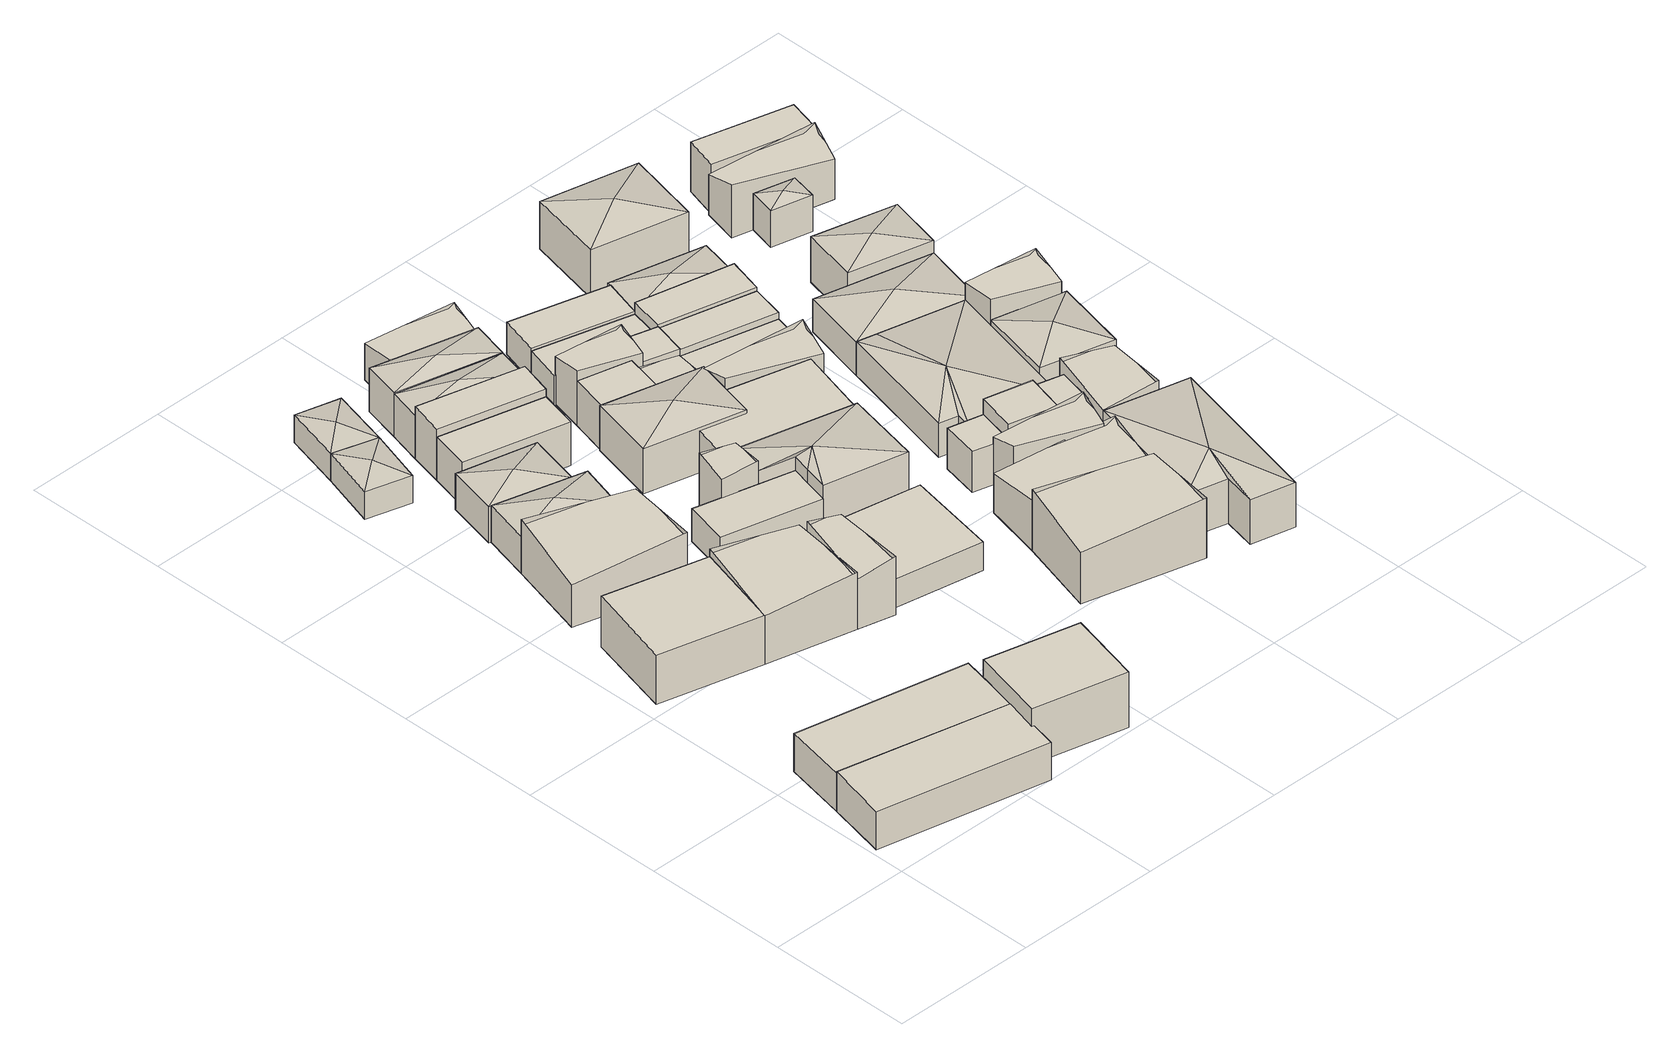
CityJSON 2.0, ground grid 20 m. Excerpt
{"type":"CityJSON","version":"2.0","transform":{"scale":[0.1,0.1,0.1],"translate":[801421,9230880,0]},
"CityObjects":{
"building1":{"type":"Building","attributes":{"Building Type":"Residential","Roof Shape":"shed","Roof Material":"Concrete Aluminum Tile","Roof Material Code":2,"Roof Direction":"northwest","Building Height":5.36,"Roof Slope":18,"Footprint Area":199.01,"Solar PV Capacity Low":24.92,"Solar PV Capacity High":32.73,"Solar Annual Energy Low":35931,"Solar Annual Energy High":47354,"Suitable PV Area":148.76},"geometry":[{"type":"MultiSurface","lod":"2.2","boundaries":[[[0,1,2,3]],[[3,2,4,5]],[[2,1,6,4]],[[1,0,7,6]],[[0,3,5,7]],[[5,4,6,7]]]}]},
"building2":{"type":"Building","attributes":{"Building Type":"Residential","Roof Shape":"flat","Roof Material":"Concrete Aluminum Tile","Roof Material Code":2,"Roof Direction":"northwest","Building Height":5.52,"Roof Slope":9,"Footprint Area":212.8,"Solar PV Capacity Low":26.64,"Solar PV Capacity High":34.99,"Solar Annual Energy Low":38419,"Solar Annual Energy High":50633,"Suitable PV Area":159.06},"geometry":[{"type":"MultiSurface","lod":"2.2","boundaries":[[[3,2,8,9]],[[9,8,10,11]],[[8,2,12,10]],[[2,3,13,12]],[[3,9,11,13]],[[11,10,12,13]]]}]},
"building3":{"type":"Building","attributes":{"Building Type":"Residential","Roof Shape":"shed","Roof Material":"Concrete Aluminum Tile","Roof Material Code":2,"Roof Direction":"northwest","Building Height":7.08,"Roof Slope":10.8,"Footprint Area":179.9,"Solar PV Capacity Low":22.52,"Solar PV Capacity High":29.58,"Solar Annual Energy Low":32480,"Solar Annual Energy High":42806,"Suitable PV Area":134.48},"geometry":[{"type":"MultiSurface","lod":"2.2","boundaries":[[[14,15,16,17]],[[17,16,18,19]],[[16,15,20,18]],[[15,14,21,20]],[[14,17,19,21]],[[19,18,20,21]]]}]},
"building4":{"type":"Building","attributes":{"Building Type":"Residential","Roof Shape":"gable","Roof Material":"Concrete Glazed Tile","Roof Material Code":1,"Roof Direction":"northwest","Building Height":6.24,"Roof Slope":34,"Footprint Area":177.26,"Solar PV Capacity Low":22.19,"Solar PV Capacity High":29.15,"Solar Annual Energy Low":32003,"Solar Annual Energy High":42178,"Suitable PV Area":132.5},"geometry":[{"type":"MultiSurface","lod":"2.2","boundaries":[[[22,23,24,25]],[[25,24,26,27]],[[24,23,28,26]],[[23,22,29,28]],[[22,25,27,29]],[[27,26,28,29]]]}]},
"building5":{"type":"Building","attributes":{"Building Type":"Residential","Roof Shape":"flat","Roof Material":"Concrete Aluminum Tile","Roof Material Code":2,"Roof Direction":"northwest","Building Height":7.95,"Roof Slope":13.3,"Footprint Area":140.02,"Solar PV Capacity Low":17.53,"Solar PV Capacity High":23.03,"Solar Annual Energy Low":25279,"Solar Annual Energy High":33316,"Suitable PV Area":104.66},"geometry":[{"type":"MultiSurface","lod":"2.2","boundaries":[[[30,31,32,33]],[[33,32,34,35]],[[32,31,36,34]],[[31,30,37,36]],[[30,33,35,37]],[[35,34,36,37]]]}]},
"building6":{"type":"Building","attributes":{"Building Type":"Residential","Roof Shape":"hip","Roof Material":"Concrete Glazed Tile","Roof Material Code":1,"Roof Direction":"northwest","Building Height":4,"Roof Slope":20,"Footprint Area":50.64,"Solar PV Capacity Low":6.34,"Solar PV Capacity High":8.33,"Solar Annual Energy Low":9144,"Solar Annual Energy High":12050,"Suitable PV Area":37.86},"geometry":[{"type":"MultiSurface","lod":"2.2","boundaries":[[[38,39,40,41]],[[41,40,42,43]],[[40,39,44,42]],[[39,38,45,44]],[[38,41,43,45]],[[43,42,46]],[[42,44,46]],[[44,45,46]],[[45,43,46]]]}]},
"building7":{"type":"Building","attributes":{"Building Type":"Residential","Roof Shape":"gable","Roof Material":"Concrete Aluminum Tile","Roof Material Code":2,"Roof Direction":"northwest","Building Height":6.98,"Roof Slope":27.9,"Footprint Area":150.54,"Solar PV Capacity Low":18.85,"Solar PV Capacity High":24.76,"Solar Annual Energy Low":27180,"Solar Annual Energy High":35820,"Suitable PV Area":112.53},"geometry":[{"type":"MultiSurface","lod":"2.2","boundaries":[[[47,17,16,48]],[[48,16,49,50]],[[16,17,51,49]],[[17,47,52,51]],[[47,48,50,52]],[[50,49,51,52]]]}]},
"building8":{"type":"Building","attributes":{"Building Type":"Residential","Roof Shape":"hip","Roof Material":"Concrete Aluminum Tile","Roof Material Code":2,"Roof Direction":"northwest","Building Height":5.29,"Roof Slope":27.6,"Footprint Area":85.14,"Solar PV Capacity Low":10.66,"Solar PV Capacity High":14,"Solar Annual Energy Low":15371,"Solar Annual Energy High":20258,"Suitable PV Area":63.64},"geometry":[{"type":"MultiSurface","lod":"2.2","boundaries":[[[53,54,23,55]],[[55,23,56,57]],[[23,54,58,56]],[[54,53,59,58]],[[53,55,57,59]],[[57,56,60]],[[56,58,60]],[[58,59,60]],[[59,57,60]]]}]},
"building9":{"type":"Building","attributes":{"Building Type":"Residential","Roof Shape":"hip","Roof Material":"Concrete Glazed Tile","Roof Material Code":1,"Roof Direction":"northwest","Building Height":4.03,"Roof Slope":20.4,"Footprint Area":52.55,"Solar PV Capacity Low":6.58,"Solar PV Capacity High":8.64,"Solar Annual Energy Low":9488,"Solar Annual Energy High":12505,"Suitable PV Area":39.28},"geometry":[{"type":"MultiSurface","lod":"2.2","boundaries":[[[61,41,40,62]],[[62,40,42,63]],[[40,41,43,42]],[[41,61,64,43]],[[61,62,63,64]],[[63,42,65]],[[42,43,65]],[[43,64,65]],[[64,63,65]]]}]},
"building10":{"type":"Building","attributes":{"Building Type":"Residential","Roof Shape":"hip","Roof Material":"Concrete Aluminum Tile","Roof Material Code":2,"Roof Direction":"northwest","Building Height":5.16,"Roof Slope":29.7,"Footprint Area":82.76,"Solar PV Capacity Low":10.36,"Solar PV Capacity High":13.61,"Solar Annual Energy Low":14941,"Solar Annual Energy High":19691,"Suitable PV Area":61.86},"geometry":[{"type":"MultiSurface","lod":"2.2","boundaries":[[[66,67,68,69]],[[69,68,70,71]],[[68,67,72,70]],[[67,66,73,72]],[[66,69,71,73]],[[71,70,74]],[[70,72,74]],[[72,73,74]],[[73,71,74]]]}]},
"building11":{"type":"Building","attributes":{"Building Type":"Residential","Roof Shape":"gable","Roof Material":"Concrete Aluminum Tile","Roof Material Code":2,"Roof Direction":"northwest","Building Height":7.21,"Roof Slope":30.2,"Footprint Area":55.38,"Solar PV Capacity Low":6.93,"Solar PV Capacity High":9.11,"Solar Annual Energy Low":9998,"Solar Annual Energy High":13176,"Suitable PV Area":41.39},"geometry":[{"type":"MultiSurface","lod":"2.2","boundaries":[[[75,76,48,77]],[[77,48,78,79]],[[48,76,80,78]],[[76,75,81,80]],[[75,77,79,81]],[[79,78,80,81]]]}]},
"building12":{"type":"Building","attributes":{"Building Type":"Residential","Roof Shape":"flat","Roof Material":"Concrete Aluminum Tile","Roof Material Code":2,"Roof Direction":"northwest","Building Height":6.29,"Roof Slope":5.6,"Footprint Area":80.43,"Solar PV Capacity Low":10.07,"Solar PV Capacity High":13.23,"Solar Annual Energy Low":14522,"Solar Annual Energy High":19138,"Suitable PV Area":60.12},"geometry":[{"type":"MultiSurface","lod":"2.2","boundaries":[[[82,83,84,85]],[[85,84,86,87]],[[84,83,88,86]],[[83,82,89,88]],[[82,85,87,89]],[[87,86,88,89]]]}]},
"building13":{"type":"Building","attributes":{"Building Type":"Residential","Roof Shape":"shed","Roof Material":"Concrete Aluminum Tile","Roof Material Code":2,"Roof Direction":"northwest","Building Height":7.36,"Roof Slope":14.5,"Footprint Area":69.1,"Solar PV Capacity Low":8.65,"Solar PV Capacity High":11.36,"Solar Annual Energy Low":12475,"Solar Annual Energy High":16441,"Suitable PV Area":51.65},"geometry":[{"type":"MultiSurface","lod":"2.2","boundaries":[[[90,82,85,91]],[[91,85,92,93]],[[85,82,94,92]],[[82,90,95,94]],[[90,91,93,95]],[[93,92,94,95]]]}]},
"building14":{"type":"Building","attributes":{"Building Type":"Residential","Roof Shape":"flat","Roof Material":"Concrete Aluminum Tile","Roof Material Code":2,"Roof Direction":"northwest","Building Height":4.67,"Roof Slope":6.4,"Footprint Area":85.85,"Solar PV Capacity Low":10.75,"Solar PV Capacity High":14.12,"Solar Annual Energy Low":15500,"Solar Annual Energy High":20427,"Suitable PV Area":64.17},"geometry":[{"type":"MultiSurface","lod":"2.2","boundaries":[[[96,97,98,99]],[[99,98,100,101]],[[98,97,102,100]],[[97,96,103,102]],[[96,99,101,103]],[[101,100,102,103]]]}]},
"building15":{"type":"Building","attributes":{"Building Type":"Residential","Roof Shape":"hip","Roof Material":"Concrete Aluminum Tile","Roof Material Code":2,"Roof Direction":"northwest","Building Height":6.23,"Roof Slope":22.7,"Footprint Area":69.32,"Solar PV Capacity Low":8.68,"Solar PV Capacity High":11.4,"Solar Annual Energy Low":12515,"Solar Annual Energy High":16494,"Suitable PV Area":51.82},"geometry":[{"type":"MultiSurface","lod":"2.2","boundaries":[[[104,90,91,105]],[[105,91,106,107]],[[91,90,108,106]],[[90,104,109,108]],[[104,105,107,109]],[[107,106,110]],[[106,108,110]],[[108,109,110]],[[109,107,110]]]}]},
"building16":{"type":"Building","attributes":{"Building Type":"Residential","Roof Shape":"gable","Roof Material":"Concrete Aluminum Tile","Roof Material Code":2,"Roof Direction":"northwest","Building Height":7.45,"Roof Slope":28.8,"Footprint Area":24.12,"Solar PV Capacity Low":3.02,"Solar PV Capacity High":3.97,"Solar Annual Energy Low":4355,"Solar Annual Energy High":5740,"Suitable PV Area":18.03},"geometry":[{"type":"MultiSurface","lod":"2.2","boundaries":[[[111,112,113,114]],[[114,113,115,116]],[[113,112,117,115]],[[112,111,118,117]],[[111,114,116,118]],[[116,115,117,118]]]}]},
"building17":{"type":"Building","attributes":{"Building Type":"Residential","Roof Shape":"flat","Roof Material":"Concrete Aluminum Tile","Roof Material Code":2,"Roof Direction":"northwest","Building Height":4.05,"Roof Slope":14,"Footprint Area":165.65,"Solar PV Capacity Low":20.74,"Solar PV Capacity High":27.24,"Solar Annual Energy Low":29907,"Solar Annual Energy High":39415,"Suitable PV Area":123.82},"geometry":[{"type":"MultiSurface","lod":"2.2","boundaries":[[[119,120,121,122]],[[122,121,123,124]],[[121,120,125,123]],[[120,119,126,125]],[[119,122,124,126]],[[124,123,125,126]]]}]},
"building18":{"type":"Building","attributes":{"Building Type":"Residential","Roof Shape":"hip","Roof Material":"Concrete Aluminum Tile","Roof Material Code":2,"Roof Direction":"northwest","Building Height":6.33,"Roof Slope":25.4,"Footprint Area":79.16,"Solar PV Capacity Low":9.91,"Solar PV Capacity High":13.02,"Solar Annual Energy Low":14292,"Solar Annual Energy High":18835,"Suitable PV Area":59.17},"geometry":[{"type":"MultiSurface","lod":"2.2","boundaries":[[[127,104,105,128]],[[128,105,129,130]],[[105,104,131,129]],[[104,127,132,131]],[[127,128,130,132]],[[130,129,133]],[[129,131,133]],[[131,132,133]],[[132,130,133]]]}]},
"building19":{"type":"Building","attributes":{"Building Type":"Residential","Roof Shape":"gable","Roof Material":"Concrete Aluminum Tile","Roof Material Code":2,"Roof Direction":"northwest","Building Height":5.27,"Roof Slope":25.4,"Footprint Area":63.44,"Solar PV Capacity Low":7.94,"Solar PV Capacity High":10.43,"Solar Annual Energy Low":11454,"Solar Annual Energy High":15095,"Suitable PV Area":47.42},"geometry":[{"type":"MultiSurface","lod":"2.2","boundaries":[[[134,135,128,136]],[[136,128,137,138]],[[128,135,139,137]],[[135,134,140,139]],[[134,136,138,140]],[[138,137,139,140]]]}]},
"building20":{"type":"Building","attributes":{"Building Type":"Residential","Roof Shape":"hip","Roof Material":"Concrete Aluminum Tile","Roof Material Code":2,"Roof Direction":"northwest","Building Height":6.49,"Roof Slope":24,"Footprint Area":130.67,"Solar PV Capacity Low":16.36,"Solar PV Capacity High":21.49,"Solar Annual Energy Low":23591,"Solar Annual Energy High":31091,"Suitable PV Area":97.67},"geometry":[{"type":"MultiSurface","lod":"2.2","boundaries":[[[141,142,143,144]],[[144,143,145,146]],[[143,142,147,145]],[[142,141,148,147]],[[141,144,146,148]],[[146,145,149]],[[145,147,149]],[[147,148,149]],[[148,146,149]]]}]},
"building21":{"type":"Building","attributes":{"Building Type":"Residential","Roof Shape":"flat","Roof Material":"Concrete Aluminum Tile","Roof Material Code":2,"Roof Direction":"northwest","Building Height":6.48,"Roof Slope":12,"Footprint Area":38.9,"Solar PV Capacity Low":4.87,"Solar PV Capacity High":6.4,"Solar Annual Energy Low":7024,"Solar Annual Energy High":9257,"Suitable PV Area":29.08},"geometry":[{"type":"MultiSurface","lod":"2.2","boundaries":[[[150,151,152,153]],[[153,152,154,155]],[[152,151,156,154]],[[151,150,157,156]],[[150,153,155,157]],[[155,154,156,157]]]}]},
"building22":{"type":"Building","attributes":{"Building Type":"Residential","Roof Shape":"hip","Roof Material":"Concrete Aluminum Tile","Roof Material Code":2,"Roof Direction":"northwest","Building Height":6.59,"Roof Slope":25.4,"Footprint Area":149.22,"Solar PV Capacity Low":18.68,"Solar PV Capacity High":24.54,"Solar Annual Energy Low":26941,"Solar Annual Energy High":35506,"Suitable PV Area":111.54},"geometry":[{"type":"MultiSurface","lod":"2.2","boundaries":[[[114,113,99,158,98,159,160]],[[160,159,161,162]],[[159,98,163,161]],[[98,158,164,163]],[[158,99,165,164]],[[99,113,166,165]],[[113,114,167,166]],[[114,160,162,167]],[[162,161,168]],[[161,163,168]],[[163,164,168]],[[164,165,168]],[[165,166,168]],[[166,167,168]],[[167,162,168]]]}]},
"building23":{"type":"Building","attributes":{"Building Type":"Residential","Roof Shape":"gable","Roof Material":"Concrete Aluminum Tile","Roof Material Code":2,"Roof Direction":"northwest","Building Height":6.89,"Roof Slope":27.4,"Footprint Area":41.88,"Solar PV Capacity Low":5.24,"Solar PV Capacity High":6.89,"Solar Annual Energy Low":7561,"Solar Annual Energy High":9965,"Suitable PV Area":31.31},"geometry":[{"type":"MultiSurface","lod":"2.2","boundaries":[[[169,150,170,171]],[[171,170,172,173]],[[170,150,174,172]],[[150,169,175,174]],[[169,171,173,175]],[[173,172,174,175]]]}]},
"building24":{"type":"Building","attributes":{"Building Type":"Residential","Roof Shape":"shed","Roof Material":"Metal Sheet","Roof Material Code":5,"Roof Direction":"northwest","Building Height":5.78,"Roof Slope":19,"Footprint Area":153.31,"Solar PV Capacity Low":19.2,"Solar PV Capacity High":25.21,"Solar Annual Energy Low":27680,"Solar Annual Energy High":36480,"Suitable PV Area":114.6},"geometry":[{"type":"MultiSurface","lod":"2.2","boundaries":[[[143,176,177,160,178,179]],[[179,178,180,181]],[[178,160,182,180]],[[160,177,183,182]],[[177,176,184,183]],[[176,143,185,184]],[[143,179,181,185]],[[181,180,182,183,184,185]]]}]},
"building25":{"type":"Building","attributes":{"Building Type":"Residential","Roof Shape":"gable","Roof Material":"Concrete Aluminum Tile","Roof Material Code":2,"Roof Direction":"northwest","Building Height":4.59,"Roof Slope":30.2,"Footprint Area":33.73,"Solar PV Capacity Low":4.22,"Solar PV Capacity High":5.55,"Solar Annual Energy Low":6089,"Solar Annual Energy High":8025,"Suitable PV Area":25.21},"geometry":[{"type":"MultiSurface","lod":"2.2","boundaries":[[[186,153,152,144]],[[144,152,187,188]],[[152,153,189,187]],[[153,186,190,189]],[[186,144,188,190]],[[188,187,189,190]]]}]},
"building26":{"type":"Building","attributes":{"Building Type":"Residential","Roof Shape":"gable","Roof Material":"Concrete Aluminum Tile","Roof Material Code":2,"Roof Direction":"northwest","Building Height":7.52,"Roof Slope":31.9,"Footprint Area":188.09,"Solar PV Capacity Low":23.55,"Solar PV Capacity High":30.93,"Solar Annual Energy Low":33959,"Solar Annual Energy High":44755,"Suitable PV Area":140.6},"geometry":[{"type":"MultiSurface","lod":"2.2","boundaries":[[[191,192,193,194]],[[194,193,195,196]],[[193,192,197,195]],[[192,191,198,197]],[[191,194,196,198]],[[196,195,197,198]]]}]},
"building27":{"type":"Building","attributes":{"Building Type":"Residential","Roof Shape":"flat","Roof Material":"Concrete Aluminum Tile","Roof Material Code":2,"Roof Direction":"northwest","Building Height":4.28,"Roof Slope":13.5,"Footprint Area":69.15,"Solar PV Capacity Low":8.66,"Solar PV Capacity High":11.37,"Solar Annual Energy Low":12485,"Solar Annual Energy High":16454,"Suitable PV Area":51.69},"geometry":[{"type":"MultiSurface","lod":"2.2","boundaries":[[[199,200,201,202]],[[202,201,203,204]],[[201,200,205,203]],[[200,199,206,205]],[[199,202,204,206]],[[204,203,205,206]]]}]},
"building28":{"type":"Building","attributes":{"Building Type":"Residential","Roof Shape":"shed","Roof Material":"Concrete Aluminum Tile","Roof Material Code":2,"Roof Direction":"northwest","Building Height":5.52,"Roof Slope":14.9,"Footprint Area":23.17,"Solar PV Capacity Low":2.9,"Solar PV Capacity High":3.81,"Solar Annual Energy Low":4183,"Solar Annual Energy High":5512,"Suitable PV Area":17.32},"geometry":[{"type":"MultiSurface","lod":"2.2","boundaries":[[[170,207,208,171]],[[171,208,209,210]],[[208,207,211,209]],[[207,170,212,211]],[[170,171,210,212]],[[210,209,211,212]]]}]},
"building29":{"type":"Building","attributes":{"Building Type":"Residential","Roof Shape":"flat","Roof Material":"Concrete Aluminum Tile","Roof Material Code":2,"Roof Direction":"northwest","Building Height":4.68,"Roof Slope":5.6,"Footprint Area":76.89,"Solar PV Capacity Low":9.63,"Solar PV Capacity High":12.64,"Solar Annual Energy Low":13881,"Solar Annual Energy High":18295,"Suitable PV Area":57.47},"geometry":[{"type":"MultiSurface","lod":"2.2","boundaries":[[[213,199,202,214]],[[214,202,215,216]],[[202,199,217,215]],[[199,213,218,217]],[[213,214,216,218]],[[216,215,217,218]]]}]},
"building30":{"type":"Building","attributes":{"Building Type":"Residential","Roof Shape":"gable","Roof Material":"Concrete Aluminum Tile","Roof Material Code":2,"Roof Direction":"northwest","Building Height":5.7,"Roof Slope":25.6,"Footprint Area":136.04,"Solar PV Capacity Low":17.03,"Solar PV Capacity High":22.37,"Solar Annual Energy Low":24562,"Solar Annual Energy High":32371,"Suitable PV Area":101.69},"geometry":[{"type":"MultiSurface","lod":"2.2","boundaries":[[[219,191,194,220]],[[220,194,221,222]],[[194,191,223,221]],[[191,219,224,223]],[[219,220,222,224]],[[222,221,223,224]]]}]},
"building31":{"type":"Building","attributes":{"Building Type":"Residential","Roof Shape":"gable","Roof Material":"Concrete Aluminum Tile","Roof Material Code":2,"Roof Direction":"northwest","Building Height":6.16,"Roof Slope":32.7,"Footprint Area":62.9,"Solar PV Capacity Low":7.88,"Solar PV Capacity High":10.34,"Solar Annual Energy Low":11356,"Solar Annual Energy High":14966,"Suitable PV Area":47.02},"geometry":[{"type":"MultiSurface","lod":"2.2","boundaries":[[[144,179,225,226]],[[226,225,227,228]],[[225,179,229,227]],[[179,144,230,229]],[[144,226,228,230]],[[228,227,229,230]]]}]},
"building32":{"type":"Building","attributes":{"Building Type":"Residential","Roof Shape":"flat","Roof Material":"Concrete Aluminum Tile","Roof Material Code":2,"Roof Direction":"northwest","Building Height":5.88,"Roof Slope":7.6,"Footprint Area":25.31,"Solar PV Capacity Low":3.17,"Solar PV Capacity High":4.16,"Solar Annual Energy Low":4569,"Solar Annual Energy High":6021,"Suitable PV Area":18.92},"geometry":[{"type":"MultiSurface","lod":"2.2","boundaries":[[[231,232,233,234]],[[234,233,235,236]],[[233,232,237,235]],[[232,231,238,237]],[[231,234,236,238]],[[236,235,237,238]]]}]},
"building33":{"type":"Building","attributes":{"Building Type":"Residential","Roof Shape":"flat","Roof Material":"Metal Sheet","Roof Material Code":5,"Roof Direction":"northwest","Building Height":4.46,"Roof Slope":6,"Footprint Area":69.82,"Solar PV Capacity Low":8.74,"Solar PV Capacity High":11.48,"Solar Annual Energy Low":12605,"Solar Annual Energy High":16612,"Suitable PV Area":52.19},"geometry":[{"type":"MultiSurface","lod":"2.2","boundaries":[[[186,144,226,239]],[[239,226,240,241]],[[226,144,242,240]],[[144,186,243,242]],[[186,239,241,243]],[[241,240,242,243]]]}]},
"building34":{"type":"Building","attributes":{"Building Type":"Residential","Roof Shape":"gable","Roof Material":"Concrete Aluminum Tile","Roof Material Code":2,"Roof Direction":"northwest","Building Height":6.86,"Roof Slope":33.6,"Footprint Area":52.73,"Solar PV Capacity Low":6.6,"Solar PV Capacity High":8.67,"Solar Annual Energy Low":9519,"Solar Annual Energy High":12546,"Suitable PV Area":39.41},"geometry":[{"type":"MultiSurface","lod":"2.2","boundaries":[[[244,245,246,247]],[[247,246,248,249]],[[246,245,250,248]],[[245,244,251,250]],[[244,247,249,251]],[[249,248,250,251]]]}]},
"building35":{"type":"Building","attributes":{"Building Type":"Residential","Roof Shape":"shed","Roof Material":"Concrete Aluminum Tile","Roof Material Code":2,"Roof Direction":"northwest","Building Height":7.94,"Roof Slope":15.9,"Footprint Area":35.59,"Solar PV Capacity Low":4.46,"Solar PV Capacity High":5.85,"Solar Annual Energy Low":6426,"Solar Annual Energy High":8469,"Suitable PV Area":26.61},"geometry":[{"type":"MultiSurface","lod":"2.2","boundaries":[[[231,234,252,253]],[[253,252,254,255]],[[252,234,256,254]],[[234,231,257,256]],[[231,253,255,257]],[[255,254,256,257]]]}]},
"building36":{"type":"Building","attributes":{"Building Type":"Residential","Roof Shape":"flat","Roof Material":"Concrete Aluminum Tile","Roof Material Code":2,"Roof Direction":"northwest","Building Height":5.43,"Roof Slope":7,"Footprint Area":62.42,"Solar PV Capacity Low":7.82,"Solar PV Capacity High":10.27,"Solar Annual Energy Low":11270,"Solar Annual Energy High":14853,"Suitable PV Area":46.66},"geometry":[{"type":"MultiSurface","lod":"2.2","boundaries":[[[186,239,258,201]],[[201,258,259,260]],[[258,239,261,259]],[[239,186,262,261]],[[186,201,260,262]],[[260,259,261,262]]]}]},
"building37":{"type":"Building","attributes":{"Building Type":"Residential","Roof Shape":"shed","Roof Material":"Concrete Aluminum Tile","Roof Material Code":2,"Roof Direction":"northwest","Building Height":5.88,"Roof Slope":12.3,"Footprint Area":65.38,"Solar PV Capacity Low":8.19,"Solar PV Capacity High":10.75,"Solar Annual Energy Low":11805,"Solar Annual Energy High":15558,"Suitable PV Area":48.87},"geometry":[{"type":"MultiSurface","lod":"2.2","boundaries":[[[263,202,201,258]],[[258,201,264,265]],[[201,202,266,264]],[[202,263,267,266]],[[263,258,265,267]],[[265,264,266,267]]]}]},
"building38":{"type":"Building","attributes":{"Building Type":"Residential","Roof Shape":"flat","Roof Material":"Concrete Aluminum Tile","Roof Material Code":2,"Roof Direction":"northwest","Building Height":7.3,"Roof Slope":13.6,"Footprint Area":21.52,"Solar PV Capacity Low":2.69,"Solar PV Capacity High":3.54,"Solar Annual Energy Low":3885,"Solar Annual Energy High":5121,"Suitable PV Area":16.09},"geometry":[{"type":"MultiSurface","lod":"2.2","boundaries":[[[252,268,269,253]],[[253,269,270,271]],[[269,268,272,270]],[[268,252,273,272]],[[252,253,271,273]],[[271,270,272,273]]]}]},
"building39":{"type":"Building","attributes":{"Building Type":"Residential","Roof Shape":"hip","Roof Material":"Concrete Aluminum Tile","Roof Material Code":2,"Roof Direction":"northwest","Building Height":6.43,"Roof Slope":23,"Footprint Area":243.12,"Solar PV Capacity Low":30.44,"Solar PV Capacity High":39.98,"Solar Annual Energy Low":43895,"Solar Annual Energy High":57850,"Suitable PV Area":181.74},"geometry":[{"type":"MultiSurface","lod":"2.2","boundaries":[[[274,275,276,277,278,279]],[[279,278,280,281]],[[278,277,282,280]],[[277,276,283,282]],[[276,275,284,283]],[[275,274,285,284]],[[274,279,281,285]],[[281,280,286]],[[280,282,286]],[[282,283,286]],[[283,284,286]],[[284,285,286]],[[285,281,286]]]}]},
"building40":{"type":"Building","attributes":{"Building Type":"Residential","Roof Shape":"hip","Roof Material":"Concrete Aluminum Tile","Roof Material Code":2,"Roof Direction":"northwest","Building Height":4.57,"Roof Slope":26.8,"Footprint Area":81.54,"Solar PV Capacity Low":10.21,"Solar PV Capacity High":13.41,"Solar Annual Energy Low":14721,"Solar Annual Energy High":19401,"Suitable PV Area":60.95},"geometry":[{"type":"MultiSurface","lod":"2.2","boundaries":[[[287,202,288,289]],[[289,288,290,291]],[[288,202,292,290]],[[202,287,293,292]],[[287,289,291,293]],[[291,290,294]],[[290,292,294]],[[292,293,294]],[[293,291,294]]]}]},
"building41":{"type":"Building","attributes":{"Building Type":"Residential","Roof Shape":"hip","Roof Material":"Concrete Aluminum Tile","Roof Material Code":2,"Roof Direction":"northwest","Building Height":4.93,"Roof Slope":21.7,"Footprint Area":290.5,"Solar PV Capacity Low":36.37,"Solar PV Capacity High":47.77,"Solar Annual Energy Low":52448,"Solar Annual Energy High":69122,"Suitable PV Area":217.15},"geometry":[{"type":"MultiSurface","lod":"2.2","boundaries":[[[295,296,297,298,299,300,301]],[[301,300,302,303]],[[300,299,304,302]],[[299,298,305,304]],[[298,297,306,305]],[[297,296,307,306]],[[296,295,308,307]],[[295,301,303,308]],[[303,302,309]],[[302,304,309]],[[304,305,309]],[[305,306,309]],[[306,307,309]],[[307,308,309]],[[308,303,309]]]}]},
"building42":{"type":"Building","attributes":{"Building Type":"Residential","Roof Shape":"gable","Roof Material":"Metal Sheet","Roof Material Code":5,"Roof Direction":"northwest","Building Height":6.5,"Roof Slope":31,"Footprint Area":69.69,"Solar PV Capacity Low":8.73,"Solar PV Capacity High":11.46,"Solar Annual Energy Low":12582,"Solar Annual Energy High":16583,"Suitable PV Area":52.09},"geometry":[{"type":"MultiSurface","lod":"2.2","boundaries":[[[310,274,311,312]],[[312,311,313,314]],[[311,274,315,313]],[[274,310,316,315]],[[310,312,314,316]],[[314,313,315,316]]]}]},
"building43":{"type":"Building","attributes":{"Building Type":"Residential","Roof Shape":"hip","Roof Material":"Metal Sheet","Roof Material Code":5,"Roof Direction":"northwest","Building Height":6.87,"Roof Slope":25.4,"Footprint Area":143.57,"Solar PV Capacity Low":17.98,"Solar PV Capacity High":23.61,"Solar Annual Energy Low":25920,"Solar Annual Energy High":34161,"Suitable PV Area":107.32},"geometry":[{"type":"MultiSurface","lod":"2.2","boundaries":[[[317,318,319,320]],[[320,319,321,322]],[[319,318,323,321]],[[318,317,324,323]],[[317,320,322,324]],[[322,321,325]],[[321,323,325]],[[323,324,325]],[[324,322,325]]]}]},
"building44":{"type":"Building","attributes":{"Building Type":"Residential","Roof Shape":"hip","Roof Material":"Concrete Aluminum Tile","Roof Material Code":2,"Roof Direction":"northwest","Building Height":4.79,"Roof Slope":26.7,"Footprint Area":153.8,"Solar PV Capacity Low":19.26,"Solar PV Capacity High":25.29,"Solar Annual Energy Low":27767,"Solar Annual Energy High":36594,"Suitable PV Area":114.96},"geometry":[{"type":"MultiSurface","lod":"2.2","boundaries":[[[326,296,327,328]],[[328,327,329,330]],[[327,296,331,329]],[[296,326,332,331]],[[326,328,330,332]],[[330,329,333]],[[329,331,333]],[[331,332,333]],[[332,330,333]]]}]},
"building45":{"type":"Building","attributes":{"Building Type":"Residential","Roof Shape":"hip","Roof Material":"Concrete Aluminum Tile","Roof Material Code":2,"Roof Direction":"northwest","Building Height":5.66,"Roof Slope":29.1,"Footprint Area":108.28,"Solar PV Capacity Low":13.56,"Solar PV Capacity High":17.81,"Solar Annual Energy Low":19549,"Solar Annual Energy High":25764,"Suitable PV Area":80.94},"geometry":[{"type":"MultiSurface","lod":"2.2","boundaries":[[[334,335,336,337]],[[337,336,338,339]],[[336,335,340,338]],[[335,334,341,340]],[[334,337,339,341]],[[339,338,342]],[[338,340,342]],[[340,341,342]],[[341,339,342]]]}]},
"building46":{"type":"Building","attributes":{"Building Type":"Residential","Roof Shape":"gable","Roof Material":"Concrete Aluminum Tile","Roof Material Code":2,"Roof Direction":"northwest","Building Height":7.37,"Roof Slope":31.3,"Footprint Area":52.08,"Solar PV Capacity Low":6.52,"Solar PV Capacity High":8.57,"Solar Annual Energy Low":9403,"Solar Annual Energy High":12393,"Suitable PV Area":38.93},"geometry":[{"type":"MultiSurface","lod":"2.2","boundaries":[[[301,334,343,344]],[[344,343,345,346]],[[343,334,347,345]],[[334,301,348,347]],[[301,344,346,348]],[[346,345,347,348]]]}]},
"building47":{"type":"Building","attributes":{"Building Type":"Residential","Roof Shape":"hip","Roof Material":"Concrete Aluminum Tile","Roof Material Code":2,"Roof Direction":"northwest","Building Height":6.58,"Roof Slope":21.3,"Footprint Area":91.07,"Solar PV Capacity Low":11.4,"Solar PV Capacity High":14.98,"Solar Annual Energy Low":16443,"Solar Annual Energy High":21670,"Suitable PV Area":68.08},"geometry":[{"type":"MultiSurface","lod":"2.2","boundaries":[[[349,350,328,351]],[[351,328,352,353]],[[328,350,354,352]],[[350,349,355,354]],[[349,351,353,355]],[[353,352,356]],[[352,354,356]],[[354,355,356]],[[355,353,356]]]}]},
"building48":{"type":"Building","attributes":{"Building Type":"Residential","Roof Shape":"hip","Roof Material":"Concrete Aluminum Tile","Roof Material Code":2,"Roof Direction":"northwest","Building Height":5.3,"Roof Slope":27.3,"Footprint Area":21.1,"Solar PV Capacity Low":2.64,"Solar PV Capacity High":3.47,"Solar Annual Energy Low":3809,"Solar Annual Energy High":5020,"Suitable PV Area":15.77},"geometry":[{"type":"MultiSurface","lod":"2.2","boundaries":[[[357,358,359,360]],[[360,359,361,362]],[[359,358,363,361]],[[358,357,364,363]],[[357,360,362,364]],[[362,361,365]],[[361,363,365]],[[363,364,365]],[[364,362,365]]]}]},
"building49":{"type":"Building","attributes":{"Building Type":"Residential","Roof Shape":"gable","Roof Material":"Concrete Aluminum Tile","Roof Material Code":2,"Roof Direction":"northwest","Building Height":5.8,"Roof Slope":33.1,"Footprint Area":68.4,"Solar PV Capacity Low":8.56,"Solar PV Capacity High":11.25,"Solar Annual Energy Low":12350,"Solar Annual Energy High":16276,"Suitable PV Area":51.13},"geometry":[{"type":"MultiSurface","lod":"2.2","boundaries":[[[366,367,368,369]],[[369,368,370,371]],[[368,367,372,370]],[[367,366,373,372]],[[366,369,371,373]],[[371,370,372,373]]]}]},
"building50":{"type":"Building","attributes":{"Building Type":"Residential","Roof Shape":"flat","Roof Material":"Concrete Aluminum Tile","Roof Material Code":2,"Roof Direction":"northwest","Building Height":7.18,"Roof Slope":12.4,"Footprint Area":65.97,"Solar PV Capacity Low":8.26,"Solar PV Capacity High":10.85,"Solar Annual Energy Low":11910,"Solar Annual Energy High":15697,"Suitable PV Area":49.31},"geometry":[{"type":"MultiSurface","lod":"2.2","boundaries":[[[374,375,369,376]],[[376,369,377,378]],[[369,375,379,377]],[[375,374,380,379]],[[374,376,378,380]],[[378,377,379,380]]]}]}
},
"vertices":[
[8,49,0],[241,0,0],[258,82,0],[26,131,0],[258,82,56],[26,131,58],[241,0,54],[8,49,55],
[277,170,0],[44,218,0],[277,170,55],[44,218,55],[258,82,55],[26,131,55],
[52,537,0],[21,417,0],[161,382,0],[192,502,0],[161,382,71],[192,502,73],[21,417,71],[52,537,74],
[231,660,0],[84,698,0],[54,586,0],[201,547,0],[54,586,62],[201,547,78],[84,698,78],[231,660,62],
[245,36,0],[372,6,0],[398,110,0],[271,140,0],[398,110,80],[271,140,80],[372,6,80],[245,36,80],
[29,895,0],[89,878,0],[112,955,0],[52,973,0],[112,955,40],[52,973,40],[89,878,40],[29,895,40],[71,925,46],
[308,474,0],[282,354,0],[161,382,70],[282,354,82],[192,502,84],[308,474,70],
[224,731,0],[101,763,0],[206,666,0],[84,698,53],[206,666,53],[101,763,53],[224,731,53],[154,715,62],
[73,1053,0],[133,1037,0],[133,1037,40],[73,1053,40],[92,1004,46],
[98,764,0],[204,736,0],[222,810,0],[115,835,0],[222,810,52],[115,835,52],[204,736,52],[98,764,52],[160,786,61],
[354,452,0],[306,459,0],[332,342,0],[282,354,72],[332,342,84],[306,459,85],[354,452,72],
[138,888,0],[125,834,0],[266,800,0],[279,853,0],[266,800,63],[279,853,63],[125,834,63],[138,888,63],
[149,934,0],[291,899,0],[279,853,74],[291,899,75],[138,888,74],[149,934,76],
[264,603,0],[249,542,0],[383,510,0],[398,570,0],[383,510,47],[398,570,47],[249,542,47],[264,603,47],
[161,980,0],[302,946,0],[291,899,62],[302,946,62],[149,934,62],[161,980,62],[226,940,69],
[313,640,0],[302,593,0],[350,582,0],[361,629,0],[350,582,80],[361,629,74],[302,593,74],[313,640,80],
[358,479,0],[334,353,0],[461,330,0],[485,456,0],[461,330,41],[485,456,41],[334,353,41],[358,479,41],
[174,1033,0],[315,998,0],[302,946,63],[315,998,63],[161,980,63],[174,1033,63],[238,989,71],
[212,1078,0],[200,1026,0],[328,1050,0],[315,998,53],[328,1050,64],[200,1026,64],[212,1078,53],
[309,796,0],[287,704,0],[422,672,0],[444,764,0],[422,672,65],[444,764,65],[287,704,65],[309,796,65],[366,734,76],
[323,847,0],[310,796,0],[382,779,0],[394,830,0],[382,779,65],[394,830,65],[310,796,65],[323,847,65],
[391,543,0],[496,485,0],[519,591,0],[496,485,66],[519,591,66],[383,510,66],[391,543,66],[398,570,66],[350,582,66],[361,629,66],[414,559,79],
[334,893,0],[409,827,0],[420,873,0],[409,827,69],[420,873,79],[323,847,79],[334,893,69],
[360,687,0],[347,632,0],[544,691,0],[433,718,0],[544,691,61],[433,718,62],[519,591,58],[347,632,59],[360,687,61],[422,672,61],
[456,815,0],[382,779,46],[444,764,52],[394,830,52],[456,815,46],
[526,316,0],[495,207,0],[657,166,0],[684,278,0],[657,166,87],[684,278,75],[495,207,75],[526,316,89],
[345,943,0],[331,892,0],[467,861,0],[477,908,0],[467,861,43],[477,908,43],[331,892,43],[345,943,43],
[457,815,0],[468,861,0],[468,861,56],[420,873,57],[457,815,55],[409,827,56],
[360,997,0],[492,962,0],[477,908,47],[492,962,47],[345,943,47],[360,997,47],
[545,397,0],[703,360,0],[684,278,57],[703,360,73],[526,316,73],[545,397,57],
[561,687,0],[573,733,0],[561,687,62],[573,733,79],[433,718,79],[444,764,62],
[612,481,0],[565,492,0],[554,441,0],[600,429,0],[554,441,59],[600,429,59],[565,492,59],[612,481,59],
[585,784,0],[573,733,45],[585,784,45],[444,764,45],[456,815,45],
[581,434,0],[571,391,0],[688,363,0],[698,406,0],[688,363,69],[698,406,85],[571,391,85],[581,434,69],
[665,414,0],[677,466,0],[665,414,79],[677,466,81],[600,429,80],[612,481,81],
[596,830,0],[596,830,54],[467,861,54],[585,784,54],[456,815,54],
[608,879,0],[467,861,59],[596,830,59],[477,908,60],[608,879,60],
[705,405,0],[717,456,0],[717,456,73],[677,466,73],[705,405,73],[665,414,73],
[709,385,0],[667,207,0],[720,194,0],[710,149,0],[770,135,0],[823,358,0],[770,135,64],[823,358,64],[710,149,64],[720,194,64],[667,207,64],[709,385,64],[733,238,78],
[493,968,0],[609,879,0],[622,938,0],[609,879,46],[622,938,46],[477,908,46],[493,968,46],[550,923,54],
[640,682,0],[614,688,0],[573,514,0],[599,508,0],[594,485,0],[710,458,0],[757,655,0],[710,458,49],[757,655,49],[594,485,49],[599,508,49],[573,514,49],[614,688,49],[640,682,49],[641,570,64],
[731,477,0],[782,368,0],[803,460,0],[782,368,77],[803,460,65],[709,385,65],[731,477,77],
[525,1109,0],[502,1004,0],[631,975,0],[655,1080,0],[631,975,69],[655,1080,69],[502,1004,69],[525,1109,69],[578,1042,81],
[636,780,0],[772,651,0],[794,743,0],[772,651,48],[794,743,48],[614,688,48],[636,780,48],[704,716,60],
[744,601,0],[720,498,0],[819,474,0],[843,578,0],[819,474,57],[843,578,57],[720,498,57],[744,601,57],[782,538,68],
[836,579,0],[848,633,0],[836,579,74],[848,633,85],[744,601,86],[757,655,74],
[700,847,0],[682,770,0],[812,820,0],[794,743,66],[812,820,66],[682,770,66],[700,847,66],[747,795,74],
[722,962,0],[713,925,0],[768,912,0],[776,949,0],[768,912,53],[776,949,53],[713,925,53],[722,962,53],[745,937,58],
[706,1018,0],[694,969,0],[828,937,0],[842,983,0],[828,937,58],[842,983,78],[694,969,77],[706,1018,58],
[722,1063,0],[709,1017,0],[854,1029,0],[842,983,72],[854,1029,72],[709,1017,72],[722,1063,72]
]}
